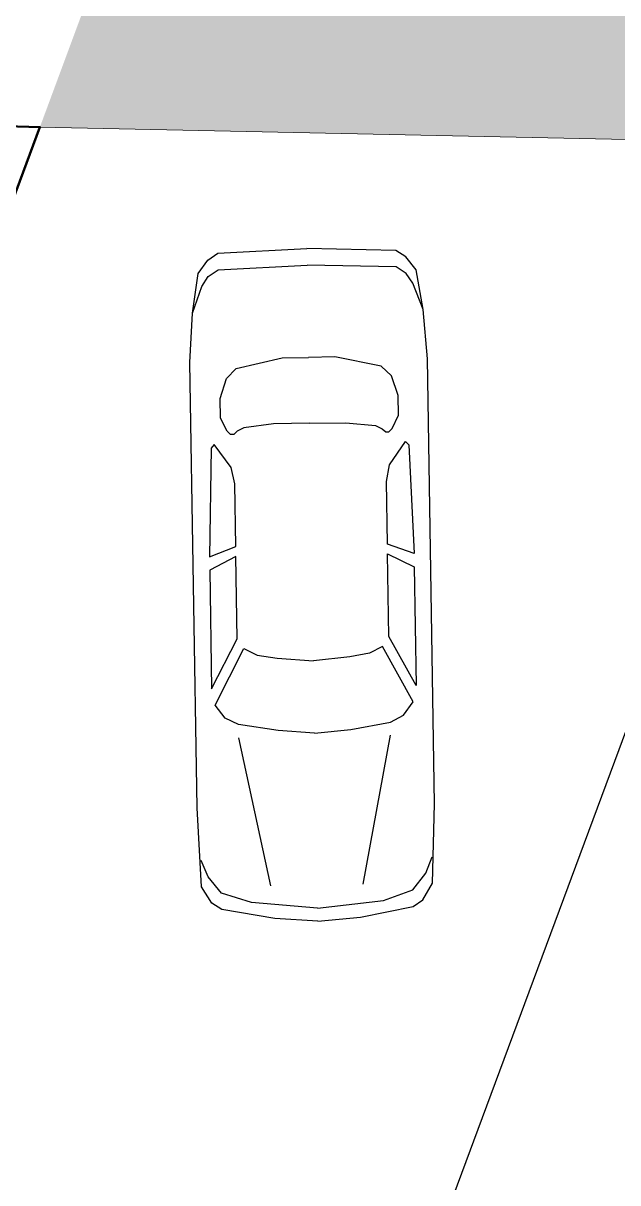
# Model space of a CAD drawing. Header units: centimetres. Extents: x 63871 to 181827, y -95930 to 42199.
# Drawn here: x 145699 to 146075, y 24249 to 24983 of the extents above; entities that cross this region are included whole.
import ezdxf

# ---------------------------------------------------------------- set-up
doc = ezdxf.new("R2010")
doc.units = ezdxf.units.CM
for name, color, linetype, lineweight in [('ARA SINIRLAR', 225, 'Continuous', 15), ('ARM_Pen_No__252', 8, 'Continuous', 18), ('OLUK', 222, 'Continuous', 15), ('PARSEL SINIRI', 12, 'Continuous', 50), ('ÇEKME MESAFESİ', 5, 'Continuous', 25)]:
    doc.layers.add(name, color=color, linetype=linetype, lineweight=lineweight)
doc.layers.add('furn', color=7, linetype='Continuous')

# ---------------------------------------------------------------- blocks, each defined once
blk = doc.blocks.new('02PCAR03')
at = {"color": 0, "linetype": 'ByBlock'}
for p, q in [((-170, 36), (-185, 35)), ((-35, 36), (-170, 36)), ((-11, 35), (-35, 36)), ((-197, 33), (-201, 30)), ((-185, 35), (-197, 33)), ((-193, 32), (-196, 30)), ((-185, 35), (-193, 32)), ((-14, 33), (-19, 35)), ((-9, 29), (-14, 33)), ((-6, 32), (-11, 35)), ((-4, 29), (-6, 32)), ((-201, 30), (-203, 27)), ((-196, 30), (-198, 27)), ((-145, 29), (-144, 30)), ((-138, 24), (-145, 29)), ((-144, 30), (-111, 31)), ((-111, 31), (-114, 23)), ((-111, 23), (-107, 31)), ((-107, 31), (-71, 31)), ((-71, 31), (-86, 23)), ((-66, 30), (-83, 21)), ((-62, 27), (-66, 30)), ((-6, 20), (-9, 29)), ((-1, 13), (-4, 29)), ((-203, 27), (-204, 0)), ((-198, 27), (-199, 0)), ((-165, 25), (-168, 22)), ((-159, 27), (-165, 25)), ((-153, 27), (-159, 27)), ((-149, 25), (-153, 27)), ((-148, 24), (-149, 25)), ((-60, 23), (-62, 27)), ((-168, 22), (-171, 8)), ((-150, 20), (-149, 22)), ((-149, 22), (-148, 23)), ((-148, 23), (-148, 24)), ((-133, 23), (-138, 24)), ((-114, 23), (-133, 23)), ((-86, 23), (-111, 23)), ((-58, 11), (-60, 23)), ((-11, 14), (-56, 23)), ((-151, 11), (-150, 20)), ((-83, 21), (-81, 17)), ((-4, 0), (-6, 20)), ((-81, 17), (-80, 11)), ((-151, 0), (-151, 11)), ((-80, 11), (-79, 0)), ((-57, 0), (-58, 11)), ((0, 0), (-1, 13)), ((-171, 8), (-171, 0)), ((-203, -27), (-204, 0)), ((-198, -27), (-199, 0)), ((-171, -8), (-171, 0)), ((-151, 0), (-151, -11)), ((-80, -11), (-79, 0)), ((-57, 0), (-58, -11)), ((-4, 0), (-6, -20)), ((0, 0), (-1, -13)), ((-168, -22), (-171, -8)), ((-151, -11), (-150, -20)), ((-81, -17), (-80, -11)), ((-58, -11), (-60, -23)), ((-11, -14), (-56, -23)), ((-1, -13), (-4, -29)), ((-83, -21), (-81, -17)), ((-150, -20), (-149, -22)), ((-66, -30), (-83, -21)), ((-6, -20), (-9, -29)), ((-165, -25), (-168, -22)), ((-149, -22), (-148, -23)), ((-148, -24), (-149, -25)), ((-148, -23), (-148, -24)), ((-138, -24), (-145, -29)), ((-133, -23), (-138, -24)), ((-114, -23), (-133, -23)), ((-111, -31), (-114, -23)), ((-86, -23), (-111, -23)), ((-111, -23), (-107, -31)), ((-71, -31), (-86, -23)), ((-60, -23), (-62, -27)), ((-201, -30), (-203, -27)), ((-196, -30), (-198, -27)), ((-159, -27), (-165, -25)), ((-153, -27), (-159, -27)), ((-149, -25), (-153, -27)), ((-62, -27), (-66, -30)), ((-197, -33), (-201, -30)), ((-193, -32), (-196, -30)), ((-145, -29), (-144, -30)), ((-144, -30), (-111, -31)), ((-107, -31), (-71, -31)), ((-9, -29), (-14, -33)), ((-4, -29), (-6, -32)), ((-185, -35), (-197, -33)), ((-185, -35), (-193, -32)), ((-170, -36), (-185, -35)), ((-11, -35), (-35, -36)), ((-14, -33), (-19, -35)), ((-6, -32), (-11, -35)), ((-35, -36), (-170, -36))]:
    blk.add_line(p, q, dxfattribs=at)
blk = doc.blocks.new('yerleşim planı')
at = {"layer": 'ARM_Pen_No__252'}
h = blk.add_hatch(dxfattribs=at)
h.set_pattern_fill('AR-HBONE', color=256, scale=0.51)
h.set_pattern_definition([(45, (-177987.134, -15156.517), (0, 73.27889), [155.448, -51.816]), (135, (-177950.495, -15119.877), (7e-15, 73.27889), [155.448, -51.816])])
h.paths.add_polyline_path([(-2142.28, 12350.54), (-6158.02, 12350.54), (-5113.15, 15429.31), (-2007.04, 15429.31)], flags=16)
h.paths.add_polyline_path([(-2155.45, 12050.81), (-2289.18, 9006.52), (-7230.37, 9110.99), (-6232.66, 12050.81)], flags=16)
h.paths.add_polyline_path([(-1993.99, 15726.33), (-2007.04, 15429.31), (-5113.15, 15429.31), (-2392.44, 23446.06), (-2901.07, 23669.61), (-7833.02, 9123.73), (-10553.48, 9181.25), (-10718.93, 8734.63), (588.09, 8496.02), (607.89, 8945.26), (-1738.17, 8994.87), (-1127.77, 22890.2), (-1668.84, 23128.02), (-1970.99, 15726.33)])
at = {"layer": 'ARA SINIRLAR'}
blk.add_line((588.07, 8495.56), (-10718.93, 8734.63), dxfattribs=at)
at = {"layer": 'PARSEL SINIRI'}
blk.add_lwpolyline([(-10740.09, 8735.08), (-10718.93, 8734.63), (-11510.43, 6597.84), (-11399.63, 5832.32)], dxfattribs=at)
at = {"layer": 'ÇEKME MESAFESİ'}
blk.add_lwpolyline([(-10271.22, 8561.4), (-11017.88, 6545.68), (-10466.32, 2734.9), (-10398.78, 2675.06), (-6364.28, 2589.26), (-5268.64, 2566.09), (-424.4, 2463.67), (-171.65, 2458.32), (-155.7, 2473.21), (-40.83, 5105.4), (273.34, 12259.01)], dxfattribs=at)
at = {"layer": 'furn', "linetype": 'Continuous', "xscale": 2.086125961570064, "yscale": 2.086125961570064, "zscale": 2.086125961570064, "rotation": 270.9296038315418}
blk.add_blockref('02PCAR03', (-10543.3, 8232.21), dxfattribs=at)

msp = doc.modelspace()

# ---------------------------------------------------------------- block references
at = {"layer": 'OLUK'}
msp.add_blockref('yerleşim planı', (156428.79, 16182.58), dxfattribs=at)

doc.saveas('drawing.dxf')
